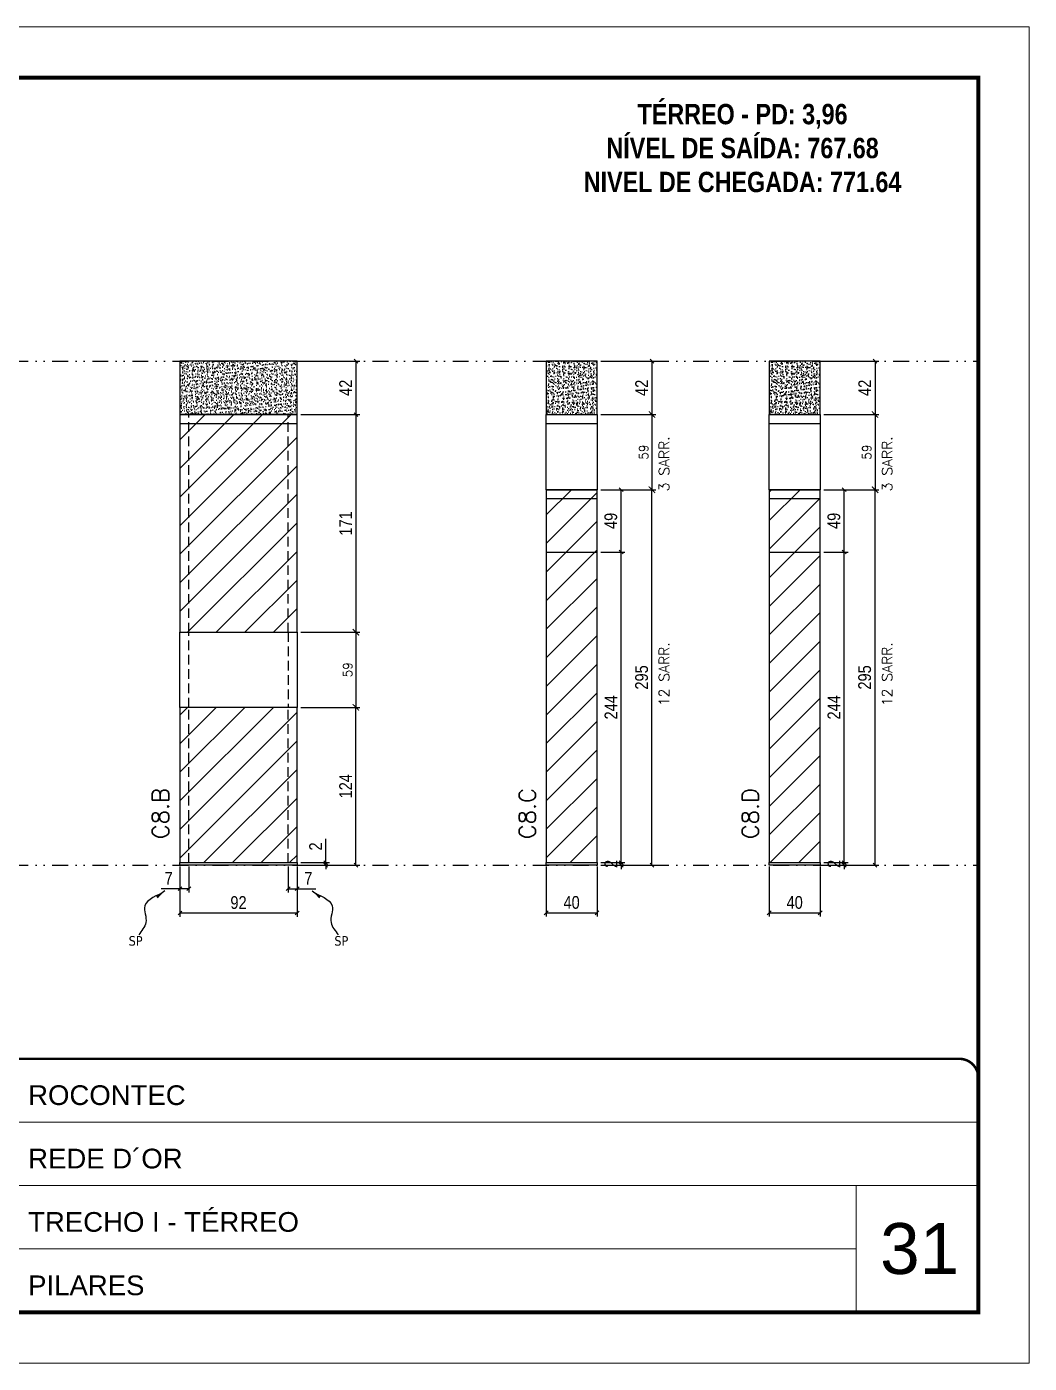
# Model space of a CAD drawing. Extents: x 2949 to 9230, y 1140 to 12527.
# Drawn here: x 6844 to 7631, y 3437 to 4487 of the extents above; entities that cross this region are included whole.
import ezdxf

# ---------------------------------------------------------------- set-up
doc = ezdxf.new("R2010")
doc.units = 0
for name, pattern in [('CONTINUO', [0]), ('DASHED', [0.75, 0.5, -0.25]), ('DIVIDE2', [0.625, 0.25, -0.125, 0, -0.125, 0, -0.125]), ('HIDDEN', [0.375, 0.25, -0.125])]:
    doc.linetypes.add(name, pattern=pattern)
for name, color, linetype, lineweight in [('CARIMBO', 255, 'Continuous', 9), ('Folhas', 255, 'Continuous', 9), ('Hachura', 251, 'Continuous', 9), ('SARRAFO DE PRESSAO', 251, 'DASHED', 9), ('Texto Seção', 7, 'Continuous', 15)]:
    doc.layers.add(name, color=color, linetype=linetype, lineweight=lineweight)
for name, color, linetype in [('COTA', 241, 'Continuous'), ('cotas', 4, 'Continuous'), ('NOMENCLATURA', 7, 'Continuous'), ('Nível', 160, 'Continuous'), ('Painéis', 200, 'Continuous'), ('SARR_2.2x7', 40, 'Continuous'), ('Sarrafo de Pressão', 42, 'HIDDEN'), ('texto', 7, 'Continuous')]:
    doc.layers.add(name, color=color, linetype=linetype)
doc.styles.add('ARIAL', font='arial.ttf')
doc.styles.add('COTA TECNICA', font='techl___.ttf', dxfattribs={"height": 10})
doc.styles.add('COTA TECNICA-50', font='techl___.ttf', dxfattribs={"height": 10})
doc.styles.add('REGUA-120', font='ROMANS.shx', dxfattribs={"height": 15})
doc.styles.add('ROMANC', font='techb___.ttf', dxfattribs={"height": 2.5})
doc.styles.add('ROMANS', font='romans.shx')
doc.styles.get("Standard").update_dxf_attribs({"font": 'arial.ttf'})
doc.dimstyles.new('COTA PAINEL-50', dxfattribs={"dimtxt": 10, "dimasz": 3, "dimexe": 3, "dimexo": 3, "dimgap": 3, "dimtad": 1, "dimdec": 1, "dimzin": 12, "dimdsep": 46, "dimtxsty": 'COTA TECNICA-50', "dimblk1": 'OBLIQUE', "dimblk2": 'OBLIQUE', "dimsah": 1, "dimcen": 0.9, "dimclrd": 4, "dimclre": 4, "dimclrt": 240, "dimadec": 1, "dimazin": 3, "dimtfac": 1, "dimtdec": 1, "dimtmove": 0, "dimatfit": 3, "dimfxl": 1, "dimtolj": 1, "dimtzin": 12, "dimarcsym": 0})
doc.dimstyles.new('Cota Paínel', dxfattribs={"dimtxt": 7, "dimasz": 5, "dimexe": 3, "dimexo": 3, "dimgap": 3, "dimtad": 1, "dimdec": 1, "dimzin": 12, "dimdsep": 46, "dimtxsty": 'ROMANS', "dimblk": 'ARCHTICK', "dimcen": 0, "dimclrd": 4, "dimclre": 4, "dimclrt": 1, "dimadec": 1, "dimazin": 3, "dimtfac": 1, "dimtdec": 1, "dimtmove": 0, "dimatfit": 3, "dimldrblk": 'OBLIQUE', "dimfxl": 1, "dimtolj": 1, "dimtzin": 12, "dimarcsym": 0})
doc.dimstyles.new('PAINEL', dxfattribs={"dimtxt": 10, "dimasz": 3, "dimexe": 3, "dimexo": 3, "dimgap": 3, "dimtad": 1, "dimdec": 1, "dimzin": 12, "dimdsep": 46, "dimtxsty": 'COTA TECNICA', "dimblk1": 'OBLIQUE', "dimblk2": 'OBLIQUE', "dimsah": 1, "dimcen": 0.9, "dimclrd": 4, "dimclre": 4, "dimclrt": 240, "dimadec": 1, "dimazin": 3, "dimtfac": 1, "dimtdec": 1, "dimtmove": 0, "dimatfit": 3, "dimfxl": 1, "dimtolj": 1, "dimtzin": 12, "dimarcsym": 0})
doc.dimstyles.get("Standard").update_dxf_attribs({"dimtxt": 0.18, "dimasz": 0.18, "dimexe": 0.18, "dimexo": 0.0625, "dimgap": 0.09, "dimtad": 0, "dimtih": 1, "dimtoh": 1, "dimdec": 4, "dimzin": 0, "dimdsep": 46, "dimtxsty": 'Standard', "dimcen": 0.09, "dimadec": 0, "dimazin": 0, "dimtfac": 1, "dimtdec": 4, "dimtofl": 0, "dimtmove": 0, "dimatfit": 3, "dimfxl": 1, "dimtolj": 1, "dimtzin": 0, "dimarcsym": 0})
pattern_1 = [(50, (-122874.9665, -21505.8954), (5.46554007, -0.47817257), [0.5715, -6.2865]), (355, (-122874.9665, -21505.8954), (-1.05730264, 5.73170536), [0.4572, -5.02921753]), (100.4514447, (-122874.511, -21505.935), (4.40823741, 5.25353256), [0.48570026, -5.34270734]), (46.1842, (-122874.9665, -21504.3714), (8.13237123, -1.26126984), [0.85725, -9.42975]), (96.6355576, (-122874.289, -21504.4765), (7.122124, 7.42278374), [0.7285507, -8.01406824]), (351.184151, (-122874.9665, -21504.371), (7.122124, 7.42278374), [0.685799, -7.54379196]), (21, (-122874.2045, -21504.7524), (4.54843174, -3.06795595), [0.5715, -6.2865]), (326, (-122874.2045, -21504.7524), (1.85406085, 5.52563898), [0.4572, -5.0292]), (71.451445, (-122873.8255, -21505.008), (6.40249258, 2.45768307), [0.48570026, -5.34269813]), (37.5, (-122874.9665, -21505.8954), (0.092658098, 2.536651166), [0, -4.96824, 0, -5.1054, 0, -5.04825]), (7.5, (-122874.9665, -21505.8954), (2.004589875, 3.005417245), [0, -2.91084, 0, -4.85394, 0, -1.92405]), (327.5, (-122876.6658, -21505.8954), (4.067717855, -0.17186232), [0, -1.905, 0, -5.9436, 0, -7.8867]), (317.5, (-122877.4278, -21505.8954), (4.44387544, 0.76279473), [0, -2.4765, 0, -3.94716, 0, -5.6007])]
pattern_2 = [(45, (3197, 1148.575), (-11.22532, 11.22532), [])]

# ---------------------------------------------------------------- blocks, each defined once
blk = doc.blocks.new('9999999999')
at = {"color": 30, "linetype": 'CONTINUO'}
for p, q in [((98564.6, 34379.6), (99584, 34379.6)), ((98564.6, 34329.8), (99488, 34329.8)), ((99584, 34329.8), (99488, 34329.8)), ((99488, 34329.8), (99488, 34230.2)), ((98564.6, 34280), (99488, 34280))]:
    blk.add_line(p, q, dxfattribs=at)
at = {"color": 30, "linetype": 'CONTINUO', "const_width": 2}
blk.add_lwpolyline([(99584, 34230.2), (99584, 34414.4, 0.414214), (99569, 34429.4), (98229, 34429.4, 0.414214), (98214, 34414.4), (98214, 34245.2, 0.414214), (98229, 34230.2), (99584, 34230.2)], format="xyb", dxfattribs=at)
at = {"layer": 'Folhas'}
blk.add_lwpolyline([(98139, 34190.2), (99624, 34190.2), (99624, 35240.2), (98139, 35240.2)], close=True, dxfattribs=at)
at = {"layer": 'Folhas', "color": 30, "const_width": 3}
blk.add_lwpolyline([(98214, 34230.2), (99584, 34230.2), (99584, 35200.2), (98214, 35200.2)], close=True, dxfattribs=at)
at = {"color": 7, "linetype": 'Continuous', "ltscale": 5, "style": 'ARIAL'}
for s, height, p in [('ROCONTEC', 15.48, (98837.7, 34393.1)), ('REDE D´OR', 15.48, (98837.7, 34343.3)), ('TRECHO I - TÉRREO', 15.483, (98837.7, 34293.5)), ('PILARES', 15.48, (98837.7, 34243.7))]:
    blk.add_text(s, height=height, dxfattribs=at).set_placement(p)
blk = doc.blocks.new('_Oblique')
at = {"color": 0, "linetype": 'ByBlock', "lineweight": -2}
blk.add_line((-0.5, -0.5), (0.5, 0.5), dxfattribs=at)
blk = doc.blocks.new('*D484')
at = {"layer": 'COTA', "color": 4, "lineweight": -2, "transparency": 16777216}
for p, q in [((6964, 3827), (6964, 3787.5)), ((7056, 3827), (7056, 3787.5)), ((6964, 3790.5), (7056, 3790.5))]:
    blk.add_line(p, q, dxfattribs=at)
at = {"layer": 'Defpoints', "color": 0, "transparency": 16777216}
for p in [(6964, 3830), (7056, 3830), (7056, 3790.5)]:
    blk.add_point(p, dxfattribs=at)
at = {"layer": 'COTA', "color": 4, "lineweight": -2, "transparency": 16777216, "xscale": 3, "yscale": 3, "zscale": 3, "rotation": 180}
blk.add_blockref('_Oblique', (6964, 3790.5), dxfattribs=at)
at = {"layer": 'COTA', "color": 4, "lineweight": -2, "transparency": 16777216, "xscale": 3, "yscale": 3, "zscale": 3}
blk.add_blockref('_Oblique', (7056, 3790.5), dxfattribs=at)
at = {"layer": 'COTA', "color": 240, "transparency": 16777216, "insert": (7010, 3798.6), "char_height": 10, "attachment_point": 5, "style": 'COTA TECNICA'}
blk.add_mtext('\\A1;92', dxfattribs=at)
blk = doc.blocks.new('*D485')
at = {"layer": 'COTA', "color": 4, "lineweight": -2, "transparency": 16777216}
for p, q in [((7059, 3952), (7105.2, 3952)), ((7102.2, 3828), (7102.2, 3952)), ((7059, 3828), (7105.2, 3828))]:
    blk.add_line(p, q, dxfattribs=at)
at = {"layer": 'Defpoints', "color": 0, "transparency": 16777216}
for p in [(7056, 3952), (7102.2, 3952), (7056, 3828)]:
    blk.add_point(p, dxfattribs=at)
at = {"layer": 'COTA', "color": 4, "lineweight": -2, "transparency": 16777216, "xscale": 3, "yscale": 3, "zscale": 3}
for p, rotation in [((7102.2, 3952), 90), ((7102.2, 3828), 270)]:
    blk.add_blockref('_Oblique', p, dxfattribs=dict(at, rotation=rotation))
at = {"layer": 'COTA', "color": 240, "transparency": 16777216, "insert": (7094.1, 3890), "char_height": 10, "attachment_point": 5, "rotation": 90, "style": 'COTA TECNICA-50'}
blk.add_mtext('\\A1;124', dxfattribs=at)
blk = doc.blocks.new('*D486')
at = {"layer": 'COTA', "color": 4, "lineweight": -2, "transparency": 16777216}
for p, q in [((7078.5, 3830), (7078.5, 3848.8)), ((7059, 3830), (7081.5, 3830)), ((7059, 3828), (7081.5, 3828)), ((7078.5, 3828), (7078.5, 3830)), ((7078.5, 3828), (7078.5, 3825))]:
    blk.add_line(p, q, dxfattribs=at)
at = {"layer": 'Defpoints', "color": 0, "transparency": 16777216}
for p in [(7056, 3830), (7056, 3828), (7078.5, 3828)]:
    blk.add_point(p, dxfattribs=at)
at = {"layer": 'COTA', "color": 4, "lineweight": -2, "transparency": 16777216, "xscale": 3, "yscale": 3, "zscale": 3}
for p, rotation in [((7078.5, 3830), 270), ((7078.5, 3828), 90)]:
    blk.add_blockref('_Oblique', p, dxfattribs=dict(at, rotation=rotation))
at = {"layer": 'COTA', "color": 240, "transparency": 16777216, "insert": (7070.5, 3842.7), "char_height": 10, "attachment_point": 5, "rotation": 90, "style": 'COTA TECNICA-50'}
blk.add_mtext('\\A1;2', dxfattribs=at)
blk = doc.blocks.new('*D922')
at = {"layer": 'COTA', "color": 4, "linetype": 'ByBlock', "lineweight": -2, "transparency": 16777216}
for p, q in [((7059, 4224), (7105.2, 4224)), ((7102.2, 4224), (7102.2, 4182)), ((7059, 4182), (7105.2, 4182))]:
    blk.add_line(p, q, dxfattribs=at)
at = {"layer": 'Defpoints', "color": 0, "linetype": 'ByBlock', "transparency": 16777216}
for p in [(7056, 4224), (7056, 4182), (7102.2, 4182)]:
    blk.add_point(p, dxfattribs=at)
at = {"layer": 'COTA', "color": 4, "linetype": 'ByBlock', "lineweight": -2, "transparency": 16777216, "xscale": 3, "yscale": 3, "zscale": 3}
for p, rotation in [((7102.2, 4224), 90), ((7102.2, 4182), 270)]:
    blk.add_blockref('_Oblique', p, dxfattribs=dict(at, rotation=rotation))
at = {"layer": 'COTA', "color": 240, "linetype": 'ByBlock', "transparency": 16777216, "insert": (7094.1, 4203), "char_height": 10, "attachment_point": 5, "rotation": 90, "style": 'COTA TECNICA'}
blk.add_mtext('\\A1;42', dxfattribs=at)
blk = doc.blocks.new('*D923')
at = {"layer": 'COTA', "color": 4, "linetype": 'ByBlock', "lineweight": -2, "transparency": 16777216}
for p, q in [((7059, 4182), (7105.2, 4182)), ((7102.2, 4182), (7102.2, 4011)), ((7059, 4011), (7105.2, 4011))]:
    blk.add_line(p, q, dxfattribs=at)
at = {"layer": 'Defpoints', "color": 0, "linetype": 'ByBlock', "transparency": 16777216}
for p in [(7056, 4182), (7056, 4011), (7102.2, 4011)]:
    blk.add_point(p, dxfattribs=at)
at = {"layer": 'COTA', "color": 4, "linetype": 'ByBlock', "lineweight": -2, "transparency": 16777216, "xscale": 3, "yscale": 3, "zscale": 3}
for p, rotation in [((7102.2, 4182), 90), ((7102.2, 4011), 270)]:
    blk.add_blockref('_Oblique', p, dxfattribs=dict(at, rotation=rotation))
at = {"layer": 'COTA', "color": 240, "linetype": 'ByBlock', "transparency": 16777216, "insert": (7094.1, 4096.5), "char_height": 10, "attachment_point": 5, "rotation": 90, "style": 'COTA TECNICA'}
blk.add_mtext('\\A1;171', dxfattribs=at)
blk = doc.blocks.new('*D396')
at = {"layer": 'COTA', "color": 4, "lineweight": -2, "transparency": 16777216}
for p, q in [((7251.6, 3827), (7251.6, 3787.6)), ((7291.6, 3827), (7291.6, 3787.6)), ((7251.6, 3790.6), (7291.6, 3790.6))]:
    blk.add_line(p, q, dxfattribs=at)
at = {"layer": 'Defpoints', "color": 0, "transparency": 16777216}
for p in [(7251.6, 3830), (7291.6, 3830), (7291.6, 3790.6)]:
    blk.add_point(p, dxfattribs=at)
at = {"layer": 'COTA', "color": 4, "lineweight": -2, "transparency": 16777216, "xscale": 3, "yscale": 3, "zscale": 3, "rotation": 180}
blk.add_blockref('_Oblique', (7251.6, 3790.6), dxfattribs=at)
at = {"layer": 'COTA', "color": 4, "lineweight": -2, "transparency": 16777216, "xscale": 3, "yscale": 3, "zscale": 3}
blk.add_blockref('_Oblique', (7291.6, 3790.6), dxfattribs=at)
at = {"layer": 'COTA', "color": 240, "transparency": 16777216, "insert": (7271.6, 3798.7), "char_height": 10, "attachment_point": 5, "style": 'COTA TECNICA'}
blk.add_mtext('\\A1;40', dxfattribs=at)
blk = doc.blocks.new('*D397')
at = {"layer": 'COTA', "color": 4, "lineweight": -2, "transparency": 16777216}
for p, q in [((7294.6, 4123), (7337.7, 4123)), ((7334.7, 3828), (7334.7, 4123)), ((7294.6, 3828), (7337.7, 3828))]:
    blk.add_line(p, q, dxfattribs=at)
at = {"layer": 'Defpoints', "color": 0, "transparency": 16777216}
for p in [(7291.6, 4123), (7334.7, 4123), (7291.6, 3828)]:
    blk.add_point(p, dxfattribs=at)
at = {"layer": 'COTA', "color": 4, "lineweight": -2, "transparency": 16777216, "xscale": 3, "yscale": 3, "zscale": 3}
for p, rotation in [((7334.7, 4123), 90), ((7334.7, 3828), 270)]:
    blk.add_blockref('_Oblique', p, dxfattribs=dict(at, rotation=rotation))
at = {"layer": 'COTA', "color": 240, "transparency": 16777216, "insert": (7326.6, 3975.5), "char_height": 10, "attachment_point": 5, "rotation": 90, "style": 'COTA TECNICA'}
blk.add_mtext('\\A1;295', dxfattribs=at)
blk = doc.blocks.new('*D398')
at = {"layer": 'COTA', "color": 4, "lineweight": -2, "transparency": 16777216}
for p, q in [((7310.5, 3830), (7310.5, 3833)), ((7294.6, 3830), (7313.5, 3830)), ((7294.6, 3828), (7313.5, 3828)), ((7310.5, 3828), (7310.5, 3830)), ((7310.5, 3828), (7310.5, 3825))]:
    blk.add_line(p, q, dxfattribs=at)
at = {"layer": 'Defpoints', "color": 0, "transparency": 16777216}
for p in [(7291.6, 3830), (7291.6, 3828), (7310.5, 3830)]:
    blk.add_point(p, dxfattribs=at)
at = {"layer": 'COTA', "color": 4, "lineweight": -2, "transparency": 16777216, "xscale": 3, "yscale": 3, "zscale": 3}
for p, rotation in [((7310.5, 3830), 270), ((7310.5, 3828), 90)]:
    blk.add_blockref('_Oblique', p, dxfattribs=dict(at, rotation=rotation))
at = {"layer": 'COTA', "color": 240, "transparency": 16777216, "insert": (7302.5, 3829), "char_height": 10, "attachment_point": 5, "rotation": 90, "style": 'COTA TECNICA-50'}
blk.add_mtext('\\A1;2', dxfattribs=at)
blk = doc.blocks.new('*D885')
at = {"layer": 'COTA', "color": 4, "linetype": 'ByBlock', "lineweight": -2, "transparency": 16777216}
for p, q in [((7294.6, 4074), (7313.5, 4074)), ((7310.5, 3830), (7310.5, 4074)), ((7294.6, 3830), (7313.5, 3830))]:
    blk.add_line(p, q, dxfattribs=at)
at = {"layer": 'Defpoints', "color": 0, "linetype": 'ByBlock', "transparency": 16777216}
for p in [(7291.6, 4074), (7310.5, 4074), (7291.6, 3830)]:
    blk.add_point(p, dxfattribs=at)
at = {"layer": 'COTA', "color": 4, "linetype": 'ByBlock', "lineweight": -2, "transparency": 16777216, "xscale": 3, "yscale": 3, "zscale": 3}
for p, rotation in [((7310.5, 4074), 90), ((7310.5, 3830), 270)]:
    blk.add_blockref('_Oblique', p, dxfattribs=dict(at, rotation=rotation))
at = {"layer": 'COTA', "color": 240, "linetype": 'ByBlock', "transparency": 16777216, "insert": (7302.5, 3952), "char_height": 10, "attachment_point": 5, "rotation": 90, "style": 'COTA TECNICA'}
blk.add_mtext('\\A1;244', dxfattribs=at)
blk = doc.blocks.new('*D886')
at = {"layer": 'COTA', "color": 4, "linetype": 'ByBlock', "lineweight": -2, "transparency": 16777216}
for p, q in [((7294.6, 4123), (7313.5, 4123)), ((7310.5, 4074), (7310.5, 4123)), ((7294.6, 4074), (7313.5, 4074))]:
    blk.add_line(p, q, dxfattribs=at)
at = {"layer": 'Defpoints', "color": 0, "linetype": 'ByBlock', "transparency": 16777216}
for p in [(7291.6, 4123), (7310.5, 4123), (7291.6, 4074)]:
    blk.add_point(p, dxfattribs=at)
at = {"layer": 'COTA', "color": 4, "linetype": 'ByBlock', "lineweight": -2, "transparency": 16777216, "xscale": 3, "yscale": 3, "zscale": 3}
for p, rotation in [((7310.5, 4123), 90), ((7310.5, 4074), 270)]:
    blk.add_blockref('_Oblique', p, dxfattribs=dict(at, rotation=rotation))
at = {"layer": 'COTA', "color": 240, "linetype": 'ByBlock', "transparency": 16777216, "insert": (7302.4, 4098.5), "char_height": 10, "attachment_point": 5, "rotation": 90, "style": 'COTA TECNICA'}
blk.add_mtext('\\A1;49', dxfattribs=at)
blk = doc.blocks.new('*D399')
at = {"layer": 'COTA', "color": 4, "lineweight": -2, "transparency": 16777216}
for p, q in [((7426.8, 3827), (7426.8, 3787.6)), ((7466.8, 3827), (7466.8, 3787.6)), ((7426.8, 3790.6), (7466.8, 3790.6))]:
    blk.add_line(p, q, dxfattribs=at)
at = {"layer": 'Defpoints', "color": 0, "transparency": 16777216}
for p in [(7426.8, 3830), (7466.8, 3830), (7466.8, 3790.6)]:
    blk.add_point(p, dxfattribs=at)
at = {"layer": 'COTA', "color": 4, "lineweight": -2, "transparency": 16777216, "xscale": 3, "yscale": 3, "zscale": 3, "rotation": 180}
blk.add_blockref('_Oblique', (7426.8, 3790.6), dxfattribs=at)
at = {"layer": 'COTA', "color": 4, "lineweight": -2, "transparency": 16777216, "xscale": 3, "yscale": 3, "zscale": 3}
blk.add_blockref('_Oblique', (7466.8, 3790.6), dxfattribs=at)
at = {"layer": 'COTA', "color": 240, "transparency": 16777216, "insert": (7446.8, 3798.7), "char_height": 10, "attachment_point": 5, "style": 'COTA TECNICA'}
blk.add_mtext('\\A1;40', dxfattribs=at)
blk = doc.blocks.new('*D400')
at = {"layer": 'COTA', "color": 4, "lineweight": -2, "transparency": 16777216}
for p, q in [((7469.8, 4123), (7512.9, 4123)), ((7509.9, 3828), (7509.9, 4123)), ((7469.8, 3828), (7512.9, 3828))]:
    blk.add_line(p, q, dxfattribs=at)
at = {"layer": 'Defpoints', "color": 0, "transparency": 16777216}
for p in [(7466.8, 4123), (7509.9, 4123), (7466.8, 3828)]:
    blk.add_point(p, dxfattribs=at)
at = {"layer": 'COTA', "color": 4, "lineweight": -2, "transparency": 16777216, "xscale": 3, "yscale": 3, "zscale": 3}
for p, rotation in [((7509.9, 4123), 90), ((7509.9, 3828), 270)]:
    blk.add_blockref('_Oblique', p, dxfattribs=dict(at, rotation=rotation))
at = {"layer": 'COTA', "color": 240, "transparency": 16777216, "insert": (7501.8, 3975.5), "char_height": 10, "attachment_point": 5, "rotation": 90, "style": 'COTA TECNICA'}
blk.add_mtext('\\A1;295', dxfattribs=at)
blk = doc.blocks.new('*D401')
at = {"layer": 'COTA', "color": 4, "lineweight": -2, "transparency": 16777216}
for p, q in [((7485.7, 3830), (7485.7, 3833)), ((7469.8, 3830), (7488.7, 3830)), ((7469.8, 3828), (7488.7, 3828)), ((7485.7, 3828), (7485.7, 3830)), ((7485.7, 3828), (7485.7, 3825))]:
    blk.add_line(p, q, dxfattribs=at)
at = {"layer": 'Defpoints', "color": 0, "transparency": 16777216}
for p in [(7466.8, 3830), (7466.8, 3828), (7485.7, 3830)]:
    blk.add_point(p, dxfattribs=at)
at = {"layer": 'COTA', "color": 4, "lineweight": -2, "transparency": 16777216, "xscale": 3, "yscale": 3, "zscale": 3}
for p, rotation in [((7485.7, 3830), 270), ((7485.7, 3828), 90)]:
    blk.add_blockref('_Oblique', p, dxfattribs=dict(at, rotation=rotation))
at = {"layer": 'COTA', "color": 240, "transparency": 16777216, "insert": (7477.7, 3829), "char_height": 10, "attachment_point": 5, "rotation": 90, "style": 'COTA TECNICA-50'}
blk.add_mtext('\\A1;2', dxfattribs=at)
blk = doc.blocks.new('*D887')
at = {"layer": 'COTA', "color": 4, "linetype": 'ByBlock', "lineweight": -2, "transparency": 16777216}
for p, q in [((7469.8, 4074), (7488.7, 4074)), ((7485.7, 3830), (7485.7, 4074)), ((7469.8, 3830), (7488.7, 3830))]:
    blk.add_line(p, q, dxfattribs=at)
at = {"layer": 'Defpoints', "color": 0, "linetype": 'ByBlock', "transparency": 16777216}
for p in [(7466.8, 4074), (7485.7, 4074), (7466.8, 3830)]:
    blk.add_point(p, dxfattribs=at)
at = {"layer": 'COTA', "color": 4, "linetype": 'ByBlock', "lineweight": -2, "transparency": 16777216, "xscale": 3, "yscale": 3, "zscale": 3}
for p, rotation in [((7485.7, 4074), 90), ((7485.7, 3830), 270)]:
    blk.add_blockref('_Oblique', p, dxfattribs=dict(at, rotation=rotation))
at = {"layer": 'COTA', "color": 240, "linetype": 'ByBlock', "transparency": 16777216, "insert": (7477.6, 3952), "char_height": 10, "attachment_point": 5, "rotation": 90, "style": 'COTA TECNICA'}
blk.add_mtext('\\A1;244', dxfattribs=at)
blk = doc.blocks.new('*D888')
at = {"layer": 'COTA', "color": 4, "linetype": 'ByBlock', "lineweight": -2, "transparency": 16777216}
for p, q in [((7469.8, 4123), (7488.7, 4123)), ((7485.7, 4074), (7485.7, 4123)), ((7469.8, 4074), (7488.7, 4074))]:
    blk.add_line(p, q, dxfattribs=at)
at = {"layer": 'Defpoints', "color": 0, "linetype": 'ByBlock', "transparency": 16777216}
for p in [(7466.8, 4123), (7485.7, 4123), (7466.8, 4074)]:
    blk.add_point(p, dxfattribs=at)
at = {"layer": 'COTA', "color": 4, "linetype": 'ByBlock', "lineweight": -2, "transparency": 16777216, "xscale": 3, "yscale": 3, "zscale": 3}
for p, rotation in [((7485.7, 4123), 90), ((7485.7, 4074), 270)]:
    blk.add_blockref('_Oblique', p, dxfattribs=dict(at, rotation=rotation))
at = {"layer": 'COTA', "color": 240, "linetype": 'ByBlock', "transparency": 16777216, "insert": (7477.6, 4098.5), "char_height": 10, "attachment_point": 5, "rotation": 90, "style": 'COTA TECNICA'}
blk.add_mtext('\\A1;49', dxfattribs=at)
blk = doc.blocks.new('*D889')
at = {"layer": 'cotas', "color": 4, "linetype": 'ByBlock', "lineweight": -2, "transparency": 16777216}
for p, q in [((7294.6, 4224), (7337.7, 4224)), ((7334.7, 4224), (7334.7, 4182)), ((7294.6, 4182), (7337.7, 4182))]:
    blk.add_line(p, q, dxfattribs=at)
at = {"layer": 'Defpoints', "color": 0, "linetype": 'ByBlock', "transparency": 16777216}
for p in [(7291.6, 4224), (7291.6, 4182), (7334.7, 4182)]:
    blk.add_point(p, dxfattribs=at)
at = {"layer": 'cotas', "color": 4, "linetype": 'ByBlock', "lineweight": -2, "transparency": 16777216, "xscale": 3, "yscale": 3, "zscale": 3}
for p, rotation in [((7334.7, 4224), 90), ((7334.7, 4182), 270)]:
    blk.add_blockref('_Oblique', p, dxfattribs=dict(at, rotation=rotation))
at = {"layer": 'cotas', "color": 240, "linetype": 'ByBlock', "transparency": 16777216, "insert": (7326.6, 4203), "char_height": 10, "attachment_point": 5, "rotation": 90, "style": 'COTA TECNICA'}
blk.add_mtext('\\A1;42', dxfattribs=at)
blk = doc.blocks.new('*D890')
at = {"layer": 'cotas', "color": 4, "linetype": 'ByBlock', "lineweight": -2, "transparency": 16777216}
for p, q in [((7469.8, 4224), (7512.9, 4224)), ((7509.9, 4224), (7509.9, 4182)), ((7469.8, 4182), (7512.9, 4182))]:
    blk.add_line(p, q, dxfattribs=at)
at = {"layer": 'Defpoints', "color": 0, "linetype": 'ByBlock', "transparency": 16777216}
for p in [(7466.8, 4224), (7466.8, 4182), (7509.9, 4182)]:
    blk.add_point(p, dxfattribs=at)
at = {"layer": 'cotas', "color": 4, "linetype": 'ByBlock', "lineweight": -2, "transparency": 16777216, "xscale": 3, "yscale": 3, "zscale": 3}
for p, rotation in [((7509.9, 4224), 90), ((7509.9, 4182), 270)]:
    blk.add_blockref('_Oblique', p, dxfattribs=dict(at, rotation=rotation))
at = {"layer": 'cotas', "color": 240, "linetype": 'ByBlock', "transparency": 16777216, "insert": (7501.8, 4203), "char_height": 10, "attachment_point": 5, "rotation": 90, "style": 'COTA TECNICA'}
blk.add_mtext('\\A1;42', dxfattribs=at)
blk = doc.blocks.new('*D404')
at = {"layer": 'COTA', "color": 4, "lineweight": -2, "transparency": 16777216}
for p, q in [((6964, 3825), (6964, 3806.5)), ((6971, 3827), (6971, 3806.5)), ((6964, 3809.5), (6949.2, 3809.5)), ((6971, 3809.5), (6964, 3809.5))]:
    blk.add_line(p, q, dxfattribs=at)
at = {"layer": 'Defpoints', "color": 0, "transparency": 16777216}
for p in [(6964, 3828), (6971, 3830), (6964, 3809.5)]:
    blk.add_point(p, dxfattribs=at)
at = {"layer": 'COTA', "color": 4, "lineweight": -2, "transparency": 16777216, "xscale": 3, "yscale": 3, "zscale": 3, "rotation": 180}
blk.add_blockref('_Oblique', (6964, 3809.5), dxfattribs=at)
at = {"layer": 'COTA', "color": 4, "lineweight": -2, "transparency": 16777216, "xscale": 3, "yscale": 3, "zscale": 3}
blk.add_blockref('_Oblique', (6971, 3809.5), dxfattribs=at)
at = {"layer": 'COTA', "color": 240, "transparency": 16777216, "insert": (6955.1, 3817.6), "char_height": 10, "attachment_point": 5, "style": 'COTA TECNICA-50'}
blk.add_mtext('\\A1;7', dxfattribs=at)
blk = doc.blocks.new('*D405')
at = {"layer": 'COTA', "color": 4, "lineweight": -2, "transparency": 16777216}
for p, q in [((7049, 3827), (7049, 3806.5)), ((7056, 3825), (7056, 3806.5)), ((7049, 3809.5), (7056, 3809.5)), ((7056, 3809.5), (7070.7, 3809.5))]:
    blk.add_line(p, q, dxfattribs=at)
at = {"layer": 'Defpoints', "color": 0, "transparency": 16777216}
for p in [(7049, 3830), (7056, 3828), (7056, 3809.5)]:
    blk.add_point(p, dxfattribs=at)
at = {"layer": 'COTA', "color": 4, "lineweight": -2, "transparency": 16777216, "xscale": 3, "yscale": 3, "zscale": 3, "rotation": 180}
blk.add_blockref('_Oblique', (7049, 3809.5), dxfattribs=at)
at = {"layer": 'COTA', "color": 4, "lineweight": -2, "transparency": 16777216, "xscale": 3, "yscale": 3, "zscale": 3}
blk.add_blockref('_Oblique', (7056, 3809.5), dxfattribs=at)
at = {"layer": 'COTA', "color": 240, "transparency": 16777216, "insert": (7064.8, 3817.6), "char_height": 10, "attachment_point": 5, "style": 'COTA TECNICA-50'}
blk.add_mtext('\\A1;7', dxfattribs=at)
blk = doc.blocks.new('_ArchTick')
at = {"color": 0, "linetype": 'ByBlock', "const_width": 0.15}
blk.add_lwpolyline([(-0.5, -0.5), (0.5, 0.5)], dxfattribs=at)
blk = doc.blocks.new('*D1115')
at = {"layer": 'COTA', "color": 4, "lineweight": -2, "transparency": 16777216}
for p, q in [((7294.6, 4182), (7337.7, 4182)), ((7334.7, 4182), (7334.7, 4123)), ((7294.6, 4123), (7337.7, 4123))]:
    blk.add_line(p, q, dxfattribs=at)
at = {"layer": 'Defpoints', "color": 0, "transparency": 16777216}
for p in [(7291.6, 4182), (7291.6, 4123), (7334.7, 4123)]:
    blk.add_point(p, dxfattribs=at)
at = {"layer": 'COTA', "color": 4, "lineweight": -2, "transparency": 16777216, "xscale": 5, "yscale": 5, "zscale": 5}
for p, rotation in [((7334.7, 4182), 90), ((7334.7, 4123), 270)]:
    blk.add_blockref('_ArchTick', p, dxfattribs=dict(at, rotation=rotation))
at = {"layer": 'COTA', "color": 1, "transparency": 16777216, "insert": (7328.2, 4152.5), "char_height": 7, "attachment_point": 5, "rotation": 90, "style": 'ROMANS'}
blk.add_mtext('\\A1;59', dxfattribs=at)
blk = doc.blocks.new('*D1116')
at = {"layer": 'COTA', "color": 4, "lineweight": -2, "transparency": 16777216}
for p, q in [((7469.8, 4182), (7512.9, 4182)), ((7509.9, 4182), (7509.9, 4123)), ((7469.8, 4123), (7512.9, 4123))]:
    blk.add_line(p, q, dxfattribs=at)
at = {"layer": 'Defpoints', "color": 0, "transparency": 16777216}
for p in [(7466.8, 4182), (7466.8, 4123), (7509.9, 4123)]:
    blk.add_point(p, dxfattribs=at)
at = {"layer": 'COTA', "color": 4, "lineweight": -2, "transparency": 16777216, "xscale": 5, "yscale": 5, "zscale": 5}
for p, rotation in [((7509.9, 4182), 90), ((7509.9, 4123), 270)]:
    blk.add_blockref('_ArchTick', p, dxfattribs=dict(at, rotation=rotation))
at = {"layer": 'COTA', "color": 1, "transparency": 16777216, "insert": (7503.4, 4152.5), "char_height": 7, "attachment_point": 5, "rotation": 90, "style": 'ROMANS'}
blk.add_mtext('\\A1;59', dxfattribs=at)
blk = doc.blocks.new('*D1118')
at = {"layer": 'COTA', "color": 4, "lineweight": -2, "transparency": 16777216}
for p, q in [((7059, 4011), (7105.2, 4011)), ((7102.2, 4011), (7102.2, 3952)), ((7059, 3952), (7105.2, 3952))]:
    blk.add_line(p, q, dxfattribs=at)
at = {"layer": 'Defpoints', "color": 0, "transparency": 16777216}
for p in [(7056, 4011), (7056, 3952), (7102.2, 3952)]:
    blk.add_point(p, dxfattribs=at)
at = {"layer": 'COTA', "color": 4, "lineweight": -2, "transparency": 16777216, "xscale": 5, "yscale": 5, "zscale": 5}
for p, rotation in [((7102.2, 4011), 90), ((7102.2, 3952), 270)]:
    blk.add_blockref('_ArchTick', p, dxfattribs=dict(at, rotation=rotation))
at = {"layer": 'COTA', "color": 1, "transparency": 16777216, "insert": (7095.7, 3981.5), "char_height": 7, "attachment_point": 5, "rotation": 90, "style": 'ROMANS'}
blk.add_mtext('\\A1;59', dxfattribs=at)

msp = doc.modelspace()

# ---------------------------------------------------------------- hatches: boundary and pattern name
at = {"layer": 'COTA', "linetype": 'ByBlock'}
h = msp.add_hatch(dxfattribs=at)
h.set_pattern_fill('AR-CONC', color=256, scale=0.03)
h.set_pattern_definition(pattern_1)
h.paths.add_polyline_path([(7055.96, 4181.99), (7055.96, 4223.99), (6963.96, 4223.99), (6963.96, 4181.99)])
h = msp.add_hatch(dxfattribs=at)
h.set_pattern_fill('AR-CONC', color=256, scale=0.03)
h.set_pattern_definition(pattern_1)
h.paths.add_polyline_path([(7251.64, 4223.99), (7251.64, 4181.99), (7291.64, 4181.99), (7291.64, 4223.99)])
h = msp.add_hatch(dxfattribs=at)
h.set_pattern_fill('AR-CONC', color=256, scale=0.03)
h.set_pattern_definition([(50, (-122699.794, -21505.8954), (5.46554007, -0.47817257), [0.5715, -6.2865]), (355, (-122699.794, -21505.8954), (-1.05730264, 5.73170536), [0.4572, -5.02921753]), (100.4514447, (-122699.3384, -21505.935), (4.40823741, 5.25353256), [0.48570026, -5.34270734]), (46.1842, (-122699.794, -21504.3714), (8.13237123, -1.26126984), [0.85725, -9.42975]), (96.6355576, (-122699.116, -21504.4765), (7.122124, 7.42278374), [0.7285507, -8.01406824]), (351.184151, (-122699.794, -21504.371), (7.122124, 7.42278374), [0.685799, -7.54379196]), (21, (-122699.032, -21504.7524), (4.54843174, -3.06795595), [0.5715, -6.2865]), (326, (-122699.032, -21504.7524), (1.85406085, 5.52563898), [0.4572, -5.0292]), (71.451445, (-122698.653, -21505.008), (6.40249258, 2.45768307), [0.48570026, -5.34269813]), (37.5, (-122699.7939, -21505.8954), (0.092658098, 2.536651166), [0, -4.96824, 0, -5.1054, 0, -5.04825]), (7.5, (-122699.7939, -21505.8954), (2.004589875, 3.005417245), [0, -2.91084, 0, -4.85394, 0, -1.92405]), (327.5, (-122701.4931, -21505.8954), (4.067717855, -0.17186232), [0, -1.905, 0, -5.9436, 0, -7.8867]), (317.5, (-122702.255, -21505.8954), (4.44387544, 0.76279473), [0, -2.4765, 0, -3.94716, 0, -5.6007])])
h.paths.add_polyline_path([(7426.81, 4223.99), (7426.81, 4181.99), (7466.81, 4181.99), (7466.81, 4223.99)])
at = {"layer": 'Hachura', "linetype": 'ByBlock'}
h = msp.add_hatch(dxfattribs=at)
h.set_pattern_fill('ANSI31', color=256, scale=5)
h.set_pattern_definition([(45, (-122874.967, -21505.895), (-11.2253202, 11.2253202), [])])
h.paths.add_polyline_path([(7055.96, 4181.99), (6963.96, 4181.99), (6963.96, 4010.99), (7055.96, 4010.99)])
h = msp.add_hatch(dxfattribs=at)
h.set_pattern_fill('ANSI31', color=256, scale=5)
h.set_pattern_definition(pattern_2)
h.paths.add_polyline_path([(7251.64, 4073.99), (7291.64, 4073.99), (7291.64, 4122.99), (7251.64, 4122.99)])
h = msp.add_hatch(dxfattribs=at)
h.set_pattern_fill('ANSI31', color=256, scale=5)
h.set_pattern_definition(pattern_2)
h.paths.add_polyline_path([(7466.81, 4122.99), (7426.81, 4122.99), (7426.81, 4073.99), (7466.81, 4073.99)])
h = msp.add_hatch(dxfattribs=at)
h.set_pattern_fill('ANSI31', color=256, scale=5)
h.set_pattern_definition(pattern_2)
h.paths.add_polyline_path([(7291.64, 4073.99), (7251.64, 4073.99), (7251.64, 3829.99), (7291.64, 3829.99)])
h = msp.add_hatch(dxfattribs=at)
h.set_pattern_fill('ANSI31', color=256, scale=5)
h.set_pattern_definition(pattern_2)
h.paths.add_polyline_path([(7466.81, 4073.99), (7426.81, 4073.99), (7426.81, 3829.99), (7466.81, 3829.99)])
h = msp.add_hatch(dxfattribs=at)
h.set_pattern_fill('ANSI31', color=256, scale=5)
h.set_pattern_definition([(45, (-122874.967, -21564.895), (-11.2253202, 11.2253202), [])])
h.paths.add_polyline_path([(7055.96, 3951.99), (6963.96, 3951.99), (6963.96, 3829.99), (7055.96, 3829.99)])

# ---------------------------------------------------------------- linework, layer by layer
at = {"layer": 'COTA', "linetype": 'ByBlock'}
for points in [[(6963.96, 4181.99), (7055.96, 4181.99), (7055.96, 4223.99), (6963.96, 4223.99)], [(7251.64, 4181.99), (7291.64, 4181.99), (7291.64, 4223.99), (7251.64, 4223.99)], [(7426.81, 4181.99), (7466.81, 4181.99), (7466.81, 4223.99), (7426.81, 4223.99)]]:
    msp.add_lwpolyline(points, close=True, dxfattribs=at)
at = {"layer": 'Nível', "color": 4, "linetype": 'DIVIDE2', "ltscale": 50}
for p, q in [((6580.69, 4223.99), (7591.03, 4223.99)), ((6580.69, 3827.99), (7591.03, 3827.99))]:
    msp.add_line(p, q, dxfattribs=at)
at = {"layer": 'Painéis'}
for p, q in [((7055.96, 4181.99), (6963.96, 4181.99)), ((7251.64, 4122.99), (7291.64, 4122.99)), ((7426.81, 4122.99), (7466.81, 4122.99)), ((7251.64, 4073.99), (7291.64, 4073.99)), ((7426.81, 4073.99), (7466.81, 4073.99)), ((6963.96, 3951.99), (6963.96, 4010.99)), ((7055.96, 4010.99), (7055.96, 3951.99))]:
    msp.add_line(p, q, dxfattribs=at)
for points in [[(6963.96, 4010.99), (7055.96, 4010.99), (7055.96, 4181.99), (6963.96, 4181.99)], [(7251.64, 4181.99), (7291.64, 4181.99), (7291.64, 4122.99), (7251.64, 4122.99)], [(7426.81, 4181.99), (7466.81, 4181.99), (7466.81, 4122.99), (7426.81, 4122.99)], [(7251.64, 3829.99), (7291.64, 3829.99), (7291.64, 4122.99), (7251.64, 4122.99)], [(7426.81, 3829.99), (7466.81, 3829.99), (7466.81, 4122.99), (7426.81, 4122.99)], [(6963.96, 3829.99), (7055.96, 3829.99), (7055.96, 3951.99), (6963.96, 3951.99)], [(6963.96, 3829.99), (7055.96, 3829.99), (7055.96, 3827.99), (6963.96, 3827.99)], [(7251.64, 3829.99), (7291.64, 3829.99), (7291.64, 3827.99), (7251.64, 3827.99)], [(7426.81, 3829.99), (7466.81, 3829.99), (7466.81, 3827.99), (7426.81, 3827.99)]]:
    msp.add_lwpolyline(points, close=True, dxfattribs=at)
at = {"layer": 'SARR_2.2x7'}
for p, q in [((6963.96, 4174.99), (7055.96, 4174.99)), ((7251.64, 4174.99), (7291.64, 4174.99)), ((7426.81, 4174.99), (7466.81, 4174.99)), ((7251.64, 4115.99), (7291.64, 4115.99)), ((7426.81, 4115.99), (7466.81, 4115.99))]:
    msp.add_line(p, q, dxfattribs=at)
at = {"layer": 'Sarrafo de Pressão', "ltscale": 30}
for p, q in [((6970.96, 4010.99), (6970.96, 4181.99)), ((7048.96, 4010.99), (7048.96, 4181.99)), ((6970.96, 3951.99), (6970.96, 4010.99)), ((7048.96, 4010.99), (7048.96, 3951.99)), ((6970.96, 3829.99), (6970.96, 3951.99)), ((7048.96, 3829.99), (7048.96, 3951.99))]:
    msp.add_line(p, q, dxfattribs=at)

# ---------------------------------------------------------------- block references
at = {"layer": 'SARRAFO DE PRESSAO', "color": 6, "linetype": 'ByBlock'}
msp.add_blockref('9999999999', (-91992.94, -30753.5), dxfattribs=at)

# ---------------------------------------------------------------- texts
at = {"layer": 'CARIMBO', "style": 'ARIAL'}
msp.add_text('31', height=40, dxfattribs=at).set_placement((7513.89, 3506.85))
at = {"layer": 'NOMENCLATURA', "color": 2, "insert": (7405.86, 4452.77), "char_height": 16, "attachment_point": 2, "style": 'ROMANC'}
msp.add_mtext_dynamic_manual_height_columns('\\PTÉRREO - PD: 3,96\\PNÍVEL DE SAÍDA: 767.68\\PNIVEL DE CHEGADA: 771.64', width=300.2766, gutter_width=1, heights=[0], dxfattribs=at)
at = {"layer": 'texto', "color": 0, "char_height": 7.5, "attachment_point": 5}
for insert in [(6929.18, 3768.5), (7090.74, 3768.5)]:
    msp.add_mtext('{\\fTahoma|b0|i0|c0|p34;\\C4;SP}', dxfattribs=dict(at, insert=insert))
at = {"layer": 'Texto Seção', "linetype": 'Continuous', "style": 'ROMANS'}
for s, p in [('3 SARR.', (7348.22, 4121.65)), ('3 SARR.', (7523.39, 4121.65)), ('12 SARR.', (7348.22, 3953)), ('12 SARR.', (7523.39, 3953))]:
    msp.add_text(s, height=8, rotation=90, dxfattribs=at).set_placement(p)
at = {"layer": 'Texto Seção', "char_height": 13, "width": 285.3299, "attachment_point": 7, "rotation": 90, "style": 'REGUA-120'}
for s, insert in [('C8.B', (6955.29, 3848.46)), ('C8.C', (7243.3, 3848.46)), ('C8.D', (7418.48, 3848.46))]:
    msp.add_mtext(s, dxfattribs=dict(at, insert=insert))

# ---------------------------------------------------------------- dimensions: what is measured, and where the dimension line sits
at = {"layer": 'COTA', "linetype": 'ByBlock'}
for base, p1, p2, picture, middle in [((7102.2, 4181.99), (7055.96, 4223.99), (7055.96, 4181.99), '*D922', (7094.13, 4202.99)), ((7102.2, 4010.99), (7055.96, 4181.99), (7055.96, 4010.99), '*D923', (7094.13, 4096.49)), ((7310.54, 4122.99), (7291.64, 4073.99), (7291.64, 4122.99), '*D886', (7302.44, 4098.49)), ((7485.72, 4122.99), (7466.81, 4073.99), (7466.81, 4122.99), '*D888', (7477.61, 4098.49)), ((7310.54, 4073.99), (7291.64, 3829.99), (7291.64, 4073.99), '*D885', (7302.47, 3951.99)), ((7485.72, 4073.99), (7466.81, 3829.99), (7466.81, 4073.99), '*D887', (7477.64, 3951.99))]:
    dim = msp.add_linear_dim(base=base, p1=p1, p2=p2, angle=90, dimstyle='PAINEL', dxfattribs=at)
    dim.commit()
    dim.dimension.update_dxf_attribs({"geometry": picture, "text_midpoint": middle})
at = {"layer": 'COTA'}
for base, p1, p2, angle, dimstyle, picture, middle in [((7334.72, 4122.99), (7291.64, 4181.99), (7291.64, 4122.99), 90, 'Cota Paínel', '*D1115', (7328.22, 4152.49)), ((7509.89, 4122.99), (7466.81, 4181.99), (7466.81, 4122.99), 90, 'Cota Paínel', '*D1116', (7503.39, 4152.49)), ((7102.2, 3951.99), (7055.96, 4010.99), (7055.96, 3951.99), 90, 'Cota Paínel', '*D1118', (7095.7, 3981.49)), ((7102.2, 3951.99), (7055.96, 3827.99), (7055.96, 3951.99), 90, 'COTA PAINEL-50', '*D485', (7094.13, 3889.99)), ((6963.96, 3809.48), (6970.96, 3829.99), (6963.96, 3827.99), 180, 'COTA PAINEL-50', '*D404', (6955.1, 3817.55))]:
    dim = msp.add_linear_dim(base=base, p1=p1, p2=p2, angle=angle, dimstyle=dimstyle, dxfattribs=at)
    dim.commit()
    dim.dimension.update_dxf_attribs({"geometry": picture, "text_midpoint": middle})
for base, p1, p2, picture, middle in [((7334.72, 4122.99), (7291.64, 3827.99), (7291.64, 4122.99), '*D397', (7326.58, 3975.49)), ((7509.89, 4122.99), (7466.81, 3827.99), (7466.81, 4122.99), '*D400', (7501.75, 3975.49))]:
    dim = msp.add_linear_dim(base=base, p1=p1, p2=p2, angle=90, dimstyle='PAINEL', override={"dimarcsym": 2}, dxfattribs=at)
    dim.commit()
    dim.dimension.update_dxf_attribs({"geometry": picture, "text_midpoint": middle})
for base, p1, p2, picture, middle in [((7078.49, 3827.99), (7055.96, 3829.99), (7055.96, 3827.99), '*D486', (7078.49, 3842.74)), ((7310.54, 3829.99), (7291.64, 3827.99), (7291.64, 3829.99), '*D398', (7310.54, 3828.99)), ((7485.72, 3829.99), (7466.81, 3827.99), (7466.81, 3829.99), '*D401', (7485.72, 3828.99))]:
    dim = msp.add_linear_dim(base=base, p1=p1, p2=p2, angle=90, dimstyle='COTA PAINEL-50', dxfattribs=at)
    dim.commit()
    dim.dimension.update_dxf_attribs({"geometry": picture, "text_midpoint": middle, "dimtype": 160})
for base, p1, p2, picture, middle in [((7055.96, 3790.54), (6963.96, 3829.99), (7055.96, 3829.99), '*D484', (7009.96, 3798.63)), ((7291.64, 3790.65), (7251.64, 3829.99), (7291.64, 3829.99), '*D396', (7271.64, 3798.75)), ((7466.81, 3790.65), (7426.81, 3829.99), (7466.81, 3829.99), '*D399', (7446.81, 3798.75))]:
    dim = msp.add_linear_dim(base=base, p1=p1, p2=p2, dimstyle='PAINEL', override={"dimarcsym": 2}, dxfattribs=at)
    dim.commit()
    dim.dimension.update_dxf_attribs({"geometry": picture, "text_midpoint": middle})
dim = msp.add_linear_dim(base=(7055.96, 3809.48), p1=(7048.96, 3829.99), p2=(7055.96, 3827.99), dimstyle='COTA PAINEL-50', dxfattribs=at)
dim.commit()
dim.dimension.update_dxf_attribs({"geometry": '*D405', "text_midpoint": (7064.83, 3817.55)})
at = {"layer": 'cotas', "linetype": 'ByBlock'}
for base, p1, p2, picture, middle in [((7334.72, 4181.99), (7291.64, 4223.99), (7291.64, 4181.99), '*D889', (7326.65, 4202.99)), ((7509.89, 4181.99), (7466.81, 4223.99), (7466.81, 4181.99), '*D890', (7501.82, 4202.99))]:
    dim = msp.add_linear_dim(base=base, p1=p1, p2=p2, angle=90, dimstyle='PAINEL', dxfattribs=at)
    dim.commit()
    dim.dimension.update_dxf_attribs({"geometry": picture, "text_midpoint": middle})

# ---------------------------------------------------------------- leaders
at = {"layer": 'COTA', "path_type": 1}
for points in [[(6952.13, 3807.81), (6936.35, 3795.98), (6937.27, 3782.97), (6931.72, 3773.19)], [(7067.79, 3807.81), (7083.58, 3795.98), (7082.65, 3782.97), (7088.2, 3773.19)]]:
    msp.add_leader(points, dimstyle='Standard', override={"dimasz": 8}, dxfattribs=at)

doc.saveas('drawing.dxf')
